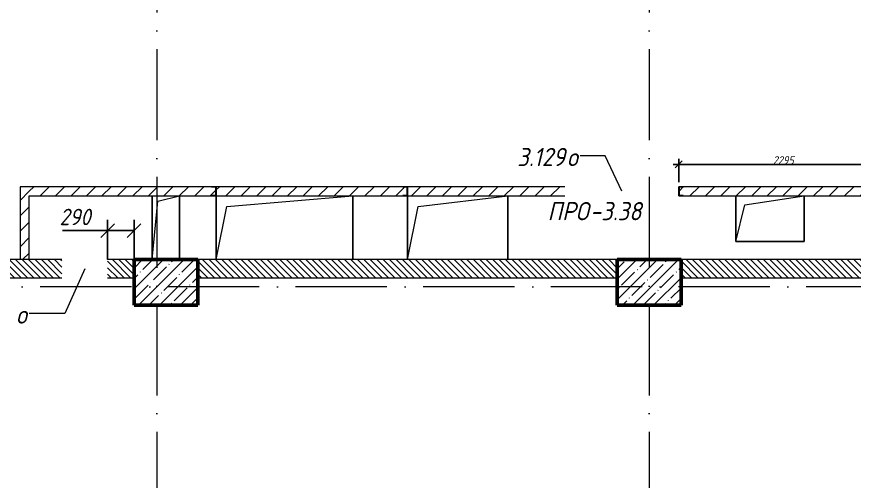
# Model space of a CAD drawing. Header units: millimetres. Extents: x -537608 to 253996, y -217170 to 186033.
# Drawn here: x -102471 to -93285, y 155489 to 160586 of the extents above; entities that cross this region are included whole.
import ezdxf

# ---------------------------------------------------------------- set-up
doc = ezdxf.new("R2010")
doc.units = ezdxf.units.MM
doc.linetypes.add('50_200_ШТРИХ_1Т_ш5_п1_п1_', pattern=[1400, 1000, -200, 0, -200])
for name, color, linetype, lineweight in [('A-____-____-DIMS', 7, 'Continuous', 9), ('A-FLOR-____-OTLN', 7, 'Continuous', 9), ('A-GENM-____-IDEN', 7, 'Continuous', 9), ('A-GENM-____-MCUT', 7, 'Continuous', 25), ('A-GENM-____-OTLN', 7, 'Continuous', 9), ('A-GENM-____-OTLN-1', 7, 'Continuous', 25), ('A-GLAZ-____-IDEN', 7, 'Continuous', 9), ('A-WALL-____-MCUT', 7, 'Continuous', 13), ('A-WALL-____-PATT-1', 7, 'Continuous', 9), ('A-WALL-FNSH-MCUT-1', 7, 'Continuous', 9), ('S-COLS-____-MCUT', 7, 'Continuous', 50), ('S-COLS-____-OTLN', 7, 'Continuous', 9), ('S-GRID-____-OTLN-1', 7, '50_200_ШТРИХ_1Т_ш5_п1_п1_', 9)]:
    doc.layers.add(name, color=color, linetype=linetype, lineweight=lineweight)
doc.styles.add('ISOCPEUR_I_10', font='isocpeui.ttf', dxfattribs={"width": 0.9, "height": 180})
doc.styles.add('ISOCPEUR_I_11', font='isocpeui.ttf', dxfattribs={"width": 0.9, "height": 200})
doc.styles.add('ISOCPEUR_I_7', font='isocpeui.ttf', dxfattribs={"width": 0.9, "height": 90})
doc.dimstyles.new('ISO-1_8_0_9К_СРЕДНИЙ_Кладочные_1', dxfattribs={"dimscale": 304.8, "dimtxt": 89.638306, "dimasz": 0.246063, "dimexe": 0.19685, "dimexo": 0, "dimgap": 0, "dimtad": 1, "dimdec": 3, "dimrnd": 0.001, "dimdsep": 46, "dimtxsty": 'ISOCPEUR_I_7', "dimblk1": 'OBLIQUE', "dimblk2": 'OBLIQUE', "dimsah": 1, "dimcen": 0.09, "dimdle": 0.19685, "dimazin": 0, "dimtfac": 1, "dimtdec": 4, "dimtix": 1, "dimtmove": 0, "dimatfit": 3, "dimfxl": 1, "dimtvp": 1, "dimtolj": 1, "dimtzin": 0, "dimarcsym": 2})
doc.dimstyles.new('ISO-1_8_0_9К_СРЕДНИЙ_Кладочные_3', dxfattribs={"dimscale": 304.8, "dimtxt": 179.276612, "dimasz": 0.492126, "dimexe": 0.393701, "dimexo": 0, "dimgap": 0, "dimtad": 1, "dimdec": 3, "dimrnd": 0.001, "dimdsep": 46, "dimtxsty": 'ISOCPEUR_I_10', "dimblk1": 'OBLIQUE', "dimblk2": 'OBLIQUE', "dimsah": 1, "dimcen": 0.09, "dimdle": 0.393701, "dimazin": 0, "dimtfac": 1, "dimtdec": 4, "dimtix": 1, "dimtmove": 0, "dimatfit": 3, "dimfxl": 1, "dimtvp": 1, "dimtolj": 1, "dimtzin": 0, "dimarcsym": 2})
pattern_1 = [(135, (-178684.97, 94540.114), (-35.35534, -35.35534), [])]
pattern_2 = [(45, (-178684.97, 94540.11), (-84.85281, 84.85281), [])]

# ---------------------------------------------------------------- blocks, each defined once
blk = doc.blocks.new('BSC_Колонна _Прямоугольная - 500х700-V106-АР1_План отверстий 3 этажа в осях 1-64_Ю-ЯЯ')
at = {"layer": 'S-COLS-____-OTLN'}
h = blk.add_hatch(dxfattribs=at)
h.set_pattern_fill('FP_111', color=256, style=0, pattern_type=2)
h.set_pattern_definition([(315, (-63131.04, 77850), (114.04925, 114.04925), []), (315, (-63131.04, 77735.95), (114.04925, 114.04925), [201.613, -40.323, 3.353, -36.97])])
h.paths.add_polyline_path([(-250, 350), (-250, -350), (250, -350), (250, 350)], flags=0)
at = {"layer": 'S-COLS-____-MCUT'}
for p, q in [((250, 350), (-250, 350)), ((-250, 350), (-250, -350)), ((250, -350), (250, 350)), ((-250, -350), (250, -350))]:
    blk.add_line(p, q, dxfattribs=at)
blk = doc.blocks.new('BSC_Колонна _Прямоугольная - 500х700-V107-АР1_План отверстий 3 этажа в осях 1-64_Ю-ЯЯ')
at = {"layer": 'S-COLS-____-OTLN'}
h = blk.add_hatch(dxfattribs=at)
h.set_pattern_fill('FP_112', color=256, style=0, pattern_type=2)
h.set_pattern_definition([(315, (-63131.04, 83150), (114.04925, 114.04925), []), (315, (-63131.04, 83035.95), (114.04925, 114.04925), [201.613, -40.323, 3.353, -36.97])])
h.paths.add_polyline_path([(-250, 350), (-250, -350), (250, -350), (250, 350)], flags=0)
at = {"layer": 'S-COLS-____-MCUT'}
for p, q in [((250, 350), (-250, 350)), ((-250, 350), (-250, -350)), ((250, -350), (250, 350)), ((-250, -350), (250, -350))]:
    blk.add_line(p, q, dxfattribs=at)
blk = doc.blocks.new('154_Фахверк_СКБ_Швеллер - Тип_100_3960-28318856-АР1_План отверстий 3 этажа в осях 1-64_Ю-ЯЯ')
at = {"layer": 'A-GENM-____-MCUT'}
for p, q in [((175, 50), (125, 50)), ((125, 50), (125, -50)), ((128, 47), (175, 47)), ((128, -47), (128, 47)), ((175, 47), (175, 50)), ((125, -50), (175, -50)), ((175, -47), (128, -47)), ((175, -50), (175, -47))]:
    blk.add_line(p, q, dxfattribs=at)
blk = doc.blocks.new('154_Фахверк_СКБ_Швеллер - Тип_100_3960-28494444-АР1_План отверстий 3 этажа в осях 1-64_Ю-ЯЯ')
at = {"layer": 'A-GENM-____-MCUT'}
for p, q in [((125, 50), (175, 50)), ((125, -50), (125, 50)), ((128, 47), (128, -47)), ((175, 47), (128, 47)), ((175, 50), (175, 47)), ((175, -50), (125, -50)), ((128, -47), (175, -47)), ((175, -47), (175, -50))]:
    blk.add_line(p, q, dxfattribs=at)
blk = doc.blocks.new('AR_Отверстие прямоугольное _в плите_ - AR_Отверстие прямоугольное _в плите_-30459803-АР1_План отверстий 3 этажа в осях 1-64_Ю-ЯЯ')
at = {"layer": 'A-GENM-____-OTLN'}
for p, q in [((-150, 350), (-150, -350)), ((-150, -350), (-90, 290)), ((-90, 290), (150, 350)), ((150, -350), (150, 350))]:
    blk.add_line(p, q, dxfattribs=at)
blk = doc.blocks.new('AR_Отверстие прямоугольное _в плите_ - AR_Отверстие прямоугольное _в плите_-30552795-АР1_План отверстий 3 этажа в осях 1-64_Ю-ЯЯ')
at = {"layer": 'A-GENM-____-OTLN'}
for p, q in [((-375, 250), (-375, -250)), ((-275, 150), (375, 250)), ((375, -250), (375, 250)), ((-375, -250), (-275, 150)), ((-375, -250), (375, -250))]:
    blk.add_line(p, q, dxfattribs=at)
blk = doc.blocks.new('AR_Отверстие прямоугольное _в плите_ - AR_Отверстие прямоугольное _в плите_-V205-АР1_План отверстий 3 этажа в осях 1-64_Ю-ЯЯ')
at = {"layer": 'A-GENM-____-OTLN'}
for p, q in [((-750, 350), (-750, -350)), ((-633.3, 233.3), (750, 350)), ((750, -350), (750, 350)), ((-750, -350), (-633.3, 233.3))]:
    blk.add_line(p, q, dxfattribs=at)
blk = doc.blocks.new('AR_Отверстие прямоугольное _в плите_ - AR_Отверстие прямоугольное _в плите_-30552744-АР1_План отверстий 3 этажа в осях 1-64_Ю-ЯЯ')
at = {"layer": 'A-GENM-____-OTLN'}
for p, q in [((-550, 350), (-550, -350)), ((-433.3, 233.3), (550, 350)), ((550, -350), (550, 350)), ((-550, -350), (-433.3, 233.3))]:
    blk.add_line(p, q, dxfattribs=at)
blk = doc.blocks.new('_Oblique')
at = {"color": 0, "linetype": 'ByBlock', "lineweight": -2}
blk.add_line((-0.5, -0.5), (0.5, 0.5), dxfattribs=at)
blk = doc.blocks.new('*D1062')
at = {"layer": 'A-____-____-DIMS', "color": 0, "lineweight": -2, "transparency": 16777216}
for p, q in [((-101475, 157921.2), (-101475, 158358.9)), ((-101185, 157921.2), (-101185, 158358.9)), ((-101475, 158238.9), (-101969.1, 158238.9)), ((-101185, 158238.9), (-101595, 158238.9))]:
    blk.add_line(p, q, dxfattribs=at)
at = {"layer": 'Defpoints', "color": 0, "transparency": 16777216}
for p in [(-101185, 158238.9), (-101475, 157921.2), (-101185, 157921.2)]:
    blk.add_point(p, dxfattribs=at)
at = {"layer": 'A-____-____-DIMS', "color": 0, "lineweight": -2, "transparency": 16777216, "xscale": 150, "yscale": 150, "zscale": 150, "rotation": 180}
blk.add_blockref('_Oblique', (-101475, 158238.9), dxfattribs=at)
at = {"layer": 'A-____-____-DIMS', "color": 0, "lineweight": -2, "transparency": 16777216, "xscale": 150, "yscale": 150, "zscale": 150}
blk.add_blockref('_Oblique', (-101185, 158238.9), dxfattribs=at)
at = {"layer": 'A-____-____-DIMS', "color": 0, "transparency": 16777216, "insert": (-102001.8, 158478.9), "char_height": 180, "width": 409.578, "attachment_point": 1, "line_spacing_factor": 1.149209, "style": 'ISOCPEUR_I_10'}
blk.add_mtext('\\A1;290', dxfattribs=at)
blk = doc.blocks.new('*D1086')
at = {"layer": 'A-____-____-DIMS', "color": 0, "lineweight": -2, "transparency": 16777216}
for p, q in [((-95210, 158771.2), (-95210, 159026.1)), ((-92915, 158721.2), (-92915, 159026.1)), ((-95270, 158966.1), (-92855, 158966.1))]:
    blk.add_line(p, q, dxfattribs=at)
at = {"layer": 'Defpoints', "color": 0, "transparency": 16777216}
for p in [(-92915, 158966.1), (-95210, 158771.2), (-92915, 158721.2)]:
    blk.add_point(p, dxfattribs=at)
at = {"layer": 'A-____-____-DIMS', "color": 0, "lineweight": -2, "transparency": 16777216, "xscale": 75, "yscale": 75, "zscale": 75, "rotation": 180}
blk.add_blockref('_Oblique', (-95210, 158966.1), dxfattribs=at)
at = {"layer": 'A-____-____-DIMS', "color": 0, "lineweight": -2, "transparency": 16777216, "xscale": 75, "yscale": 75, "zscale": 75}
blk.add_blockref('_Oblique', (-92915, 158966.1), dxfattribs=at)
at = {"layer": 'A-____-____-DIMS', "color": 0, "transparency": 16777216, "insert": (-94062.5, 159011.1), "char_height": 90, "width": 546.104, "attachment_point": 5, "style": 'ISOCPEUR_I_7'}
blk.add_mtext('\\A1;2295', dxfattribs=at)

msp = doc.modelspace()

# ---------------------------------------------------------------- hatches: boundary and pattern name
at = {"layer": 'A-WALL-____-PATT-1'}
h = msp.add_hatch(dxfattribs=at)
h.set_pattern_fill('FP_7', color=256, style=0, pattern_type=2)
h.set_pattern_definition(pattern_2)
h.paths.add_polyline_path([(-102434.9702, 157921.1558), (-102334.9702, 157921.1558), (-102334.9702, 158721.1558), (-102434.9702, 158721.1558), (-102434.9702, 158221.507)], flags=0)
h = msp.add_hatch(dxfattribs=at)
h.set_pattern_fill('FP_7', color=256, style=0, pattern_type=2)
h.set_pattern_definition(pattern_2)
h.paths.add_polyline_path([(-93014.9702, 158621.1558), (-93014.9702, 158721.1558), (-95159.9702, 158721.1558), (-95159.9702, 158718.1558), (-95206.9702, 158718.1558), (-95206.9702, 158624.1558), (-95159.9702, 158624.1558), (-95159.9702, 158621.1558), (-93860.7103, 158621.1558)], flags=0)
h.paths.add_polyline_path([(-98234.9702, 158621.1558), (-98234.9702, 158624.1558), (-98187.9702, 158624.1558), (-98187.9702, 158718.1558), (-98234.9702, 158718.1558), (-98234.9702, 158721.1558), (-100284.9702, 158721.1558), (-100284.9702, 158621.1558), (-99163.1032, 158621.1558)], flags=0)
h.paths.add_polyline_path([(-98184.9702, 158621.1558), (-96459.9702, 158621.1558), (-96459.9702, 158721.1558), (-98184.9702, 158721.1558), (-98184.9702, 158624.1558)], flags=0)
h.paths.add_polyline_path([(-102334.9702, 158621.1558), (-100334.9702, 158621.1558), (-100334.9702, 158624.1558), (-100287.9702, 158624.1558), (-100287.9702, 158718.1558), (-100334.9702, 158718.1558), (-100334.9702, 158721.1558), (-102334.9702, 158721.1558)], flags=0)
h = msp.add_hatch(dxfattribs=at)
h.set_pattern_fill('FP_9', color=256, style=0, pattern_type=2)
h.set_pattern_definition(pattern_1)
h.paths.add_polyline_path([(-101184.9702, 157721.1558), (-101184.9702, 157921.1558), (-101474.9702, 157921.1558), (-101474.9702, 157721.1558)], flags=0)
h.paths.add_polyline_path([(-101974.9702, 157721.1558), (-101974.9702, 157921.1558), (-103934.9702, 157921.1558), (-103934.9702, 157721.1558)], flags=0)
h = msp.add_hatch(dxfattribs=at)
h.set_pattern_fill('FP_9', color=256, style=0, pattern_type=2)
h.set_pattern_definition(pattern_1)
h.paths.add_polyline_path([(-95884.9702, 157721.1558), (-95884.9702, 157921.1558), (-100484.9702, 157921.1558), (-100484.9702, 157721.1558), (-97395.6389, 157721.1558)], flags=0)
h = msp.add_hatch(dxfattribs=at)
h.set_pattern_fill('FP_9', color=256, style=0, pattern_type=2)
h.set_pattern_definition(pattern_1)
h.paths.add_polyline_path([(-92914.9702, 157721.1558), (-92914.9702, 157921.1558), (-95184.9702, 157921.1558), (-95184.9702, 157721.1558), (-93860.7103, 157721.1558)], flags=0)

# ---------------------------------------------------------------- linework, layer by layer
at = {"layer": 'A-FLOR-____-OTLN'}
for p, q in [((-100984.9702, 157921.1558), (-100984.9702, 158621.1558)), ((-100684.9702, 158621.1558), (-100684.9702, 157921.1558)), ((-100284.9702, 157921.1558), (-100284.9702, 158621.1558)), ((-98784.9702, 158621.1558), (-98784.9702, 157921.1558)), ((-98184.9702, 157921.1558), (-98184.9702, 158621.1558)), ((-97084.9702, 158621.1558), (-97084.9702, 157921.1558)), ((-94584.9702, 158121.1558), (-94584.9702, 158621.1558)), ((-93834.9702, 158621.1558), (-93834.9702, 158121.1558)), ((-93834.9702, 158121.1558), (-94584.9702, 158121.1558))]:
    msp.add_line(p, q, dxfattribs=at)
at = {"layer": 'A-GLAZ-____-IDEN'}
for p, q in [((-96016.6338, 159058.886), (-96291.2577, 159058.886)), ((-95834.9702, 158671.1558), (-96016.6338, 159058.886)), ((-101724.9702, 157821.1558), (-101943.0899, 157330.1423)), ((-101943.0899, 157330.1423), (-102334.0701, 157330.1423))]:
    msp.add_line(p, q, dxfattribs=at)
at = {"layer": 'A-WALL-____-MCUT'}
for p, q in [((-101974.9702, 157921.1558), (-103734.9702, 157921.1558)), ((-101184.9702, 157921.1558), (-101474.9702, 157921.1558)), ((-95884.9702, 157921.1558), (-100484.9702, 157921.1558)), ((-92914.9702, 157921.1558), (-95184.9702, 157921.1558)), ((-103934.9702, 157721.1558), (-101974.9702, 157721.1558)), ((-101474.9702, 157721.1558), (-101184.9702, 157721.1558)), ((-100484.9702, 157721.1558), (-95884.9702, 157721.1558)), ((-95184.9702, 157721.1558), (-92914.9702, 157721.1558))]:
    msp.add_line(p, q, dxfattribs=at)
at = {"layer": 'A-WALL-FNSH-MCUT-1'}
for p, q in [((-100334.9702, 158721.1558), (-102434.9702, 158721.1558)), ((-102434.9702, 158721.1558), (-102434.9702, 157921.1558)), ((-98234.9702, 158721.1558), (-100284.9702, 158721.1558)), ((-96459.9702, 158721.1558), (-98184.9702, 158721.1558)), ((-92914.9702, 158721.1558), (-95159.9702, 158721.1558)), ((-102334.9702, 158621.1558), (-100334.9702, 158621.1558)), ((-102334.9702, 157921.1558), (-102334.9702, 158621.1558)), ((-100284.9702, 158621.1558), (-98234.9702, 158621.1558)), ((-98184.9702, 158621.1558), (-96459.9702, 158621.1558)), ((-95159.9702, 158621.1558), (-93014.9702, 158621.1558))]:
    msp.add_line(p, q, dxfattribs=at)
at = {"layer": 'S-GRID-____-OTLN-1'}
for p, q in [((-100934.9702, 185432.9652), (-100934.9702, 134521.1558)), ((-95534.9702, 185432.9652), (-95534.9702, 134521.1558)), ((-74610.5636, 157621.1558), (-183353.7404, 157621.1558))]:
    msp.add_line(p, q, dxfattribs=at)

# ---------------------------------------------------------------- block references
at = {"layer": 'A-GENM-____-OTLN'}
for name, p in [('AR_Отверстие прямоугольное _в плите_ - AR_Отверстие прямоугольное _в плите_-30459803-АР1_План отверстий 3 этажа в осях 1-64_Ю-ЯЯ', (-100834.9702, 158271.1558)), ('AR_Отверстие прямоугольное _в плите_ - AR_Отверстие прямоугольное _в плите_-V205-АР1_План отверстий 3 этажа в осях 1-64_Ю-ЯЯ', (-99534.9702, 158271.1558)), ('AR_Отверстие прямоугольное _в плите_ - AR_Отверстие прямоугольное _в плите_-30552744-АР1_План отверстий 3 этажа в осях 1-64_Ю-ЯЯ', (-97634.9702, 158271.1558)), ('AR_Отверстие прямоугольное _в плите_ - AR_Отверстие прямоугольное _в плите_-30552795-АР1_План отверстий 3 этажа в осях 1-64_Ю-ЯЯ', (-94209.9702, 158371.1558))]:
    msp.add_blockref(name, p, dxfattribs=at)
at = {"layer": 'A-GENM-____-OTLN-1', "rotation": 180}
for name, p in [('154_Фахверк_СКБ_Швеллер - Тип_100_3960-28318856-АР1_План отверстий 3 этажа в осях 1-64_Ю-ЯЯ', (-100159.9702, 158671.1558)), ('154_Фахверк_СКБ_Швеллер - Тип_100_3960-28494444-АР1_План отверстий 3 этажа в осях 1-64_Ю-ЯЯ', (-98059.9702, 158671.1558))]:
    msp.add_blockref(name, p, dxfattribs=at)
at = {"layer": 'A-GENM-____-OTLN-1'}
msp.add_blockref('154_Фахверк_СКБ_Швеллер - Тип_100_3960-28318856-АР1_План отверстий 3 этажа в осях 1-64_Ю-ЯЯ', (-95334.9702, 158671.1558), dxfattribs=at)
at = {"layer": 'S-COLS-____-OTLN', "rotation": 89.9999999999999}
for name, p in [('BSC_Колонна _Прямоугольная - 500х700-V106-АР1_План отверстий 3 этажа в осях 1-64_Ю-ЯЯ', (-100834.9702, 157671.1558)), ('BSC_Колонна _Прямоугольная - 500х700-V107-АР1_План отверстий 3 этажа в осях 1-64_Ю-ЯЯ', (-95534.9702, 157671.1558))]:
    msp.add_blockref(name, p, dxfattribs=at)

# ---------------------------------------------------------------- texts
at = {"layer": 'A-GENM-____-IDEN', "char_height": 200, "attachment_point": 1, "style": 'ISOCPEUR_I_11'}
for s, insert, width in [('ПРО', (-96648.0634, 158552.7025), 562.784625), ('-3.38', (-96183.7196, 158552.7025), 707.088375)]:
    msp.add_mtext(s, dxfattribs=dict(at, insert=insert, width=width))
at = {"layer": 'A-GLAZ-____-IDEN', "char_height": 200, "attachment_point": 1, "style": 'ISOCPEUR_I_11'}
for s, insert, width in [('3.129', (-96982.1134, 159146.5006), 663.79725), ('\\fISOCPEUR|b0|i1|c204|p34|;\\W.9;о', (-96434.4259, 159146.5006), 158.734125), ('\\fISOCPEUR|b0|i1|c204|p34|;\\W.9;о', (-102477.0872, 157417.7569), 158.734125)]:
    msp.add_mtext(s, dxfattribs=dict(at, insert=insert, width=width))

# ---------------------------------------------------------------- dimensions: what is measured, and where the dimension line sits
at = {"layer": 'A-____-____-DIMS'}
dim = msp.add_linear_dim(base=(-92914.9702, 158966.0813), p1=(-95209.9702, 158771.1558), p2=(-92914.9702, 158721.1558), dimstyle='ISO-1_8_0_9К_СРЕДНИЙ_Кладочные_1', override={"dimpost": '<>', "dimfxl": 2295.544598}, dxfattribs=at)
dim.commit()
dim.dimension.update_dxf_attribs({"geometry": '*D1086', "text_midpoint": (-94062.4702, 159011.0813)})
dim = msp.add_linear_dim(base=(-101184.9702, 158238.8845), p1=(-101474.9702, 157921.1558), p2=(-101184.9702, 157921.1558), dimstyle='ISO-1_8_0_9К_СРЕДНИЙ_Кладочные_3', override={"dimpost": '<>', "dimfxl": 290}, dxfattribs=at)
dim.commit()
dim.dimension.update_dxf_attribs({"geometry": '*D1062', "text_midpoint": (-101797.0338, 158238.8845), "dimtype": 160})

doc.saveas('drawing.dxf')
